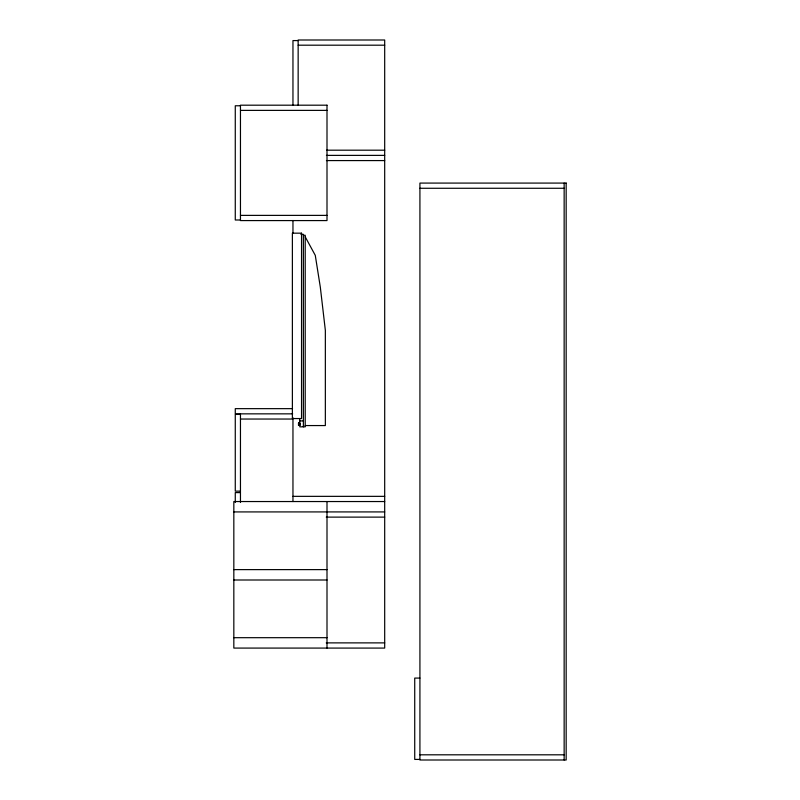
<?xml version="1.0" encoding="UTF-8"?>
<svg xmlns="http://www.w3.org/2000/svg" width="800" height="800" viewBox="0 0 800 800"><rect width="100%" height="100%" fill="white"/><g stroke="black" fill="none" stroke-linecap="round" stroke-linejoin="round"><path stroke-width="1.2" d="M298.15 40.58L292.96 40.58L292.96 105.14M298.15 45.19L384.69 45.19M240.46 105.77L235.27 105.77L235.27 220L240.46 220M240.46 110.38L327 110.38M326.59 150.19L384.69 150.19M326.43 155.38L384.69 155.38M326.43 160.58L384.69 160.58M419.92 188.27L564.15 188.27M240.46 215.38L327 215.38M300.93 234.34L303.37 234.34L303.37 426.83M303.37 235.28L305.21 235.28L305.21 426.83L299.81 426.83L299.71 418.55M292.55 408.65L235.27 408.65L235.27 413.85L292.68 413.85M240.46 414.42L235.27 414.42L235.27 491.15L240.46 491.15M240.46 419.04L292.68 419.04M299.71 420.92L303.37 420.92M298.51 423.08L299.81 423.08M298.51 423.27L299.81 423.27M298.51 423.45L299.81 423.5M298.51 423.64L299.81 423.59M298.51 424.15L299.81 424.15M298.51 424.51L299.81 424.51M298.51 424.83L299.81 424.83M298.51 425.01L299.81 425M298.51 425.37L299.81 425.37M305.21 425.56L325.35 425.56L325.35 330.35L320.32 287.17L315.28 255.36L305.21 236.82M240.46 492.6L235.27 492.6L235.27 502.5M292.96 496.35L384.69 496.35M384.69 501.54L233.83 501.54L233.83 648.08L384.69 648.08L384.69 40L298.15 40L298.15 105.19M233.83 511.92L384.69 511.92M326.25 517.12L384.69 517.12M233.83 569.62L327 569.62M233.83 580L327 580M233.83 637.69L327 637.69M326.25 642.88L384.69 642.88M419.92 678.08L414.73 678.08L414.73 759.42L419.92 759.42M419.92 754.81L564.15 754.81M564.15 183.08L564.15 760M327 501.54L327 648.08M298.51 422.99L298.51 425.46M292.96 220.49L292.96 232.97M292.96 417.71L292.96 501.54M240.46 413.85L240.46 502.5M327 105.19L240.46 105.19L240.46 220.58L327 220.58L327 105.19M566.17 183.08L419.92 183.08L419.92 760L566.17 760L566.17 183.08M301.54 233.17L292.38 233.17L292.38 418.55L301.54 418.55L301.54 233.17"/></g></svg>
